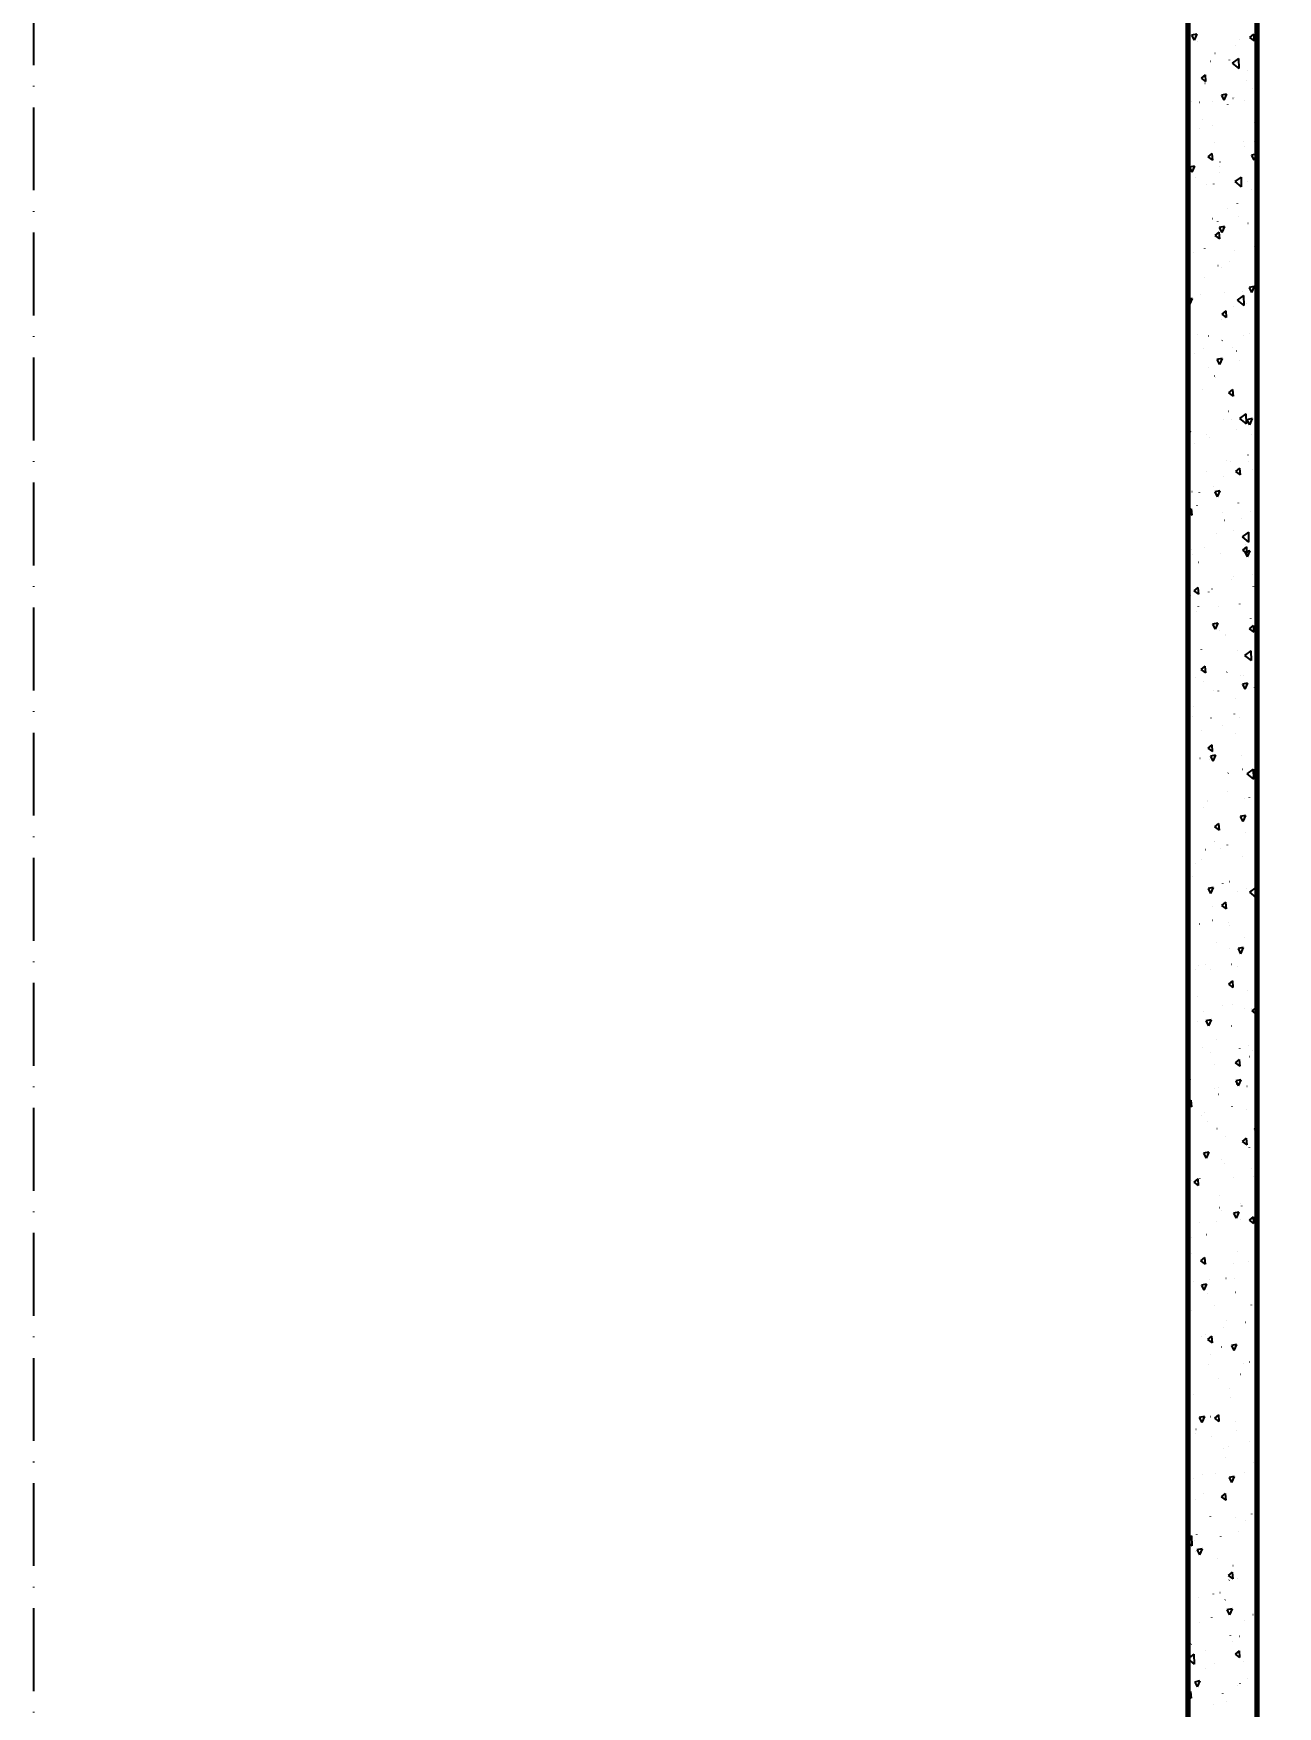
# Model space of a CAD drawing. Header units: millimetres. Extents: x 3722 to 10352, y -3393 to 2547.
# Drawn here: x 5014 to 5194, y 708.5 to 950.7 of the extents above; entities that cross this region are included whole.
import ezdxf

# ---------------------------------------------------------------- set-up
doc = ezdxf.new("R2010")
doc.units = ezdxf.units.MM
doc.linetypes.add('ACAD_ISO10W100', pattern=[18, 12, -3, 0, -3])
for name, color, linetype, lineweight in [('CAXA0', 1, 'Continuous', 70), ('CAXA1', 2, 'ACAD_ISO10W100', 25), ('CAXA5', 4, 'Continuous', 25)]:
    doc.layers.add(name, color=color, linetype=linetype, lineweight=lineweight)
doc.styles.add('hzfs', font='simplex.shx', dxfattribs={"width": 0.7, "bigfont": 'hzfs.shx'})
doc.dimstyles.new('PVCAD$0', dxfattribs={"dimscale": 4, "dimtxt": 3, "dimasz": 3, "dimexe": 2, "dimexo": 1, "dimgap": 1, "dimtad": 1, "dimdec": 0, "dimzin": 0, "dimdsep": 46, "dimtxsty": 'hzfs', "dimcen": 2.5, "dimclrd": 4, "dimclre": 4, "dimadec": 0, "dimazin": 0, "dimtfac": 1, "dimtmove": 0, "dimatfit": 0, "dimfxl": 1, "dimarcsym": 0})

# ---------------------------------------------------------------- blocks, each defined once
blk = doc.blocks.new('CAXBLOCK338')
at = {"layer": 'CAXA0', "color": 0, "linetype": 'Continuous', "lineweight": 25}
for p, q in [((-588.54, 1132.93), (-589.29, 1132.78)), ((-589.29, 1132.78), (-588.93, 1132.06)), ((-588.54, 1132.93), (-588.93, 1132.06)), ((-588.42, 1131.81), (-588.42, 1131.8)), ((-582.99, 1131.21), (-582.99, 1131.2)), ((-582.41, 1132.2), (-582.42, 1132.19)), ((-580.33, 1132.9), (-580.91, 1132.41)), ((-580.91, 1132.41), (-580.24, 1131.95)), ((-580.33, 1132.9), (-580.25, 1131.95)), ((-586.57, 1128.96), (-586.58, 1128.95)), ((-585.89, 1130.13), (-585.91, 1130.12)), ((-583.83, 1129.17), (-583.84, 1129.16)), ((-582.48, 1129.38), (-583.41, 1128.7)), ((-583.41, 1128.7), (-582.45, 1127.95)), ((-582.48, 1129.38), (-582.45, 1127.95)), ((-587.33, 1127.03), (-587.92, 1126.54)), ((-587.92, 1126.54), (-587.25, 1126.08)), ((-587.33, 1127.03), (-587.25, 1126.08)), ((-581.33, 1126.16), (-581.34, 1126.15)), ((-581.21, 1127.68), (-581.22, 1127.68)), ((-587.34, 1125.77), (-587.35, 1125.76)), ((-584.22, 1124.23), (-584.96, 1124.09)), ((-584.96, 1124.09), (-584.6, 1123.36)), ((-584.22, 1124.23), (-584.6, 1123.36)), ((-583.29, 1123.6), (-583.3, 1123.59)), ((-583.09, 1123.78), (-583.1, 1123.78)), ((-580.52, 1125.01), (-580.52, 1125)), ((-589.3, 1123.21), (-589.31, 1123.2)), ((-588.16, 1123.03), (-588.18, 1123.03)), ((-586.2, 1123.09), (-586.21, 1123.09)), ((-584.1, 1122.76), (-584.1, 1122.75)), ((-581.58, 1123.32), (-581.59, 1123.32)), ((-588.09, 1119.19), (-588.1, 1119.19)), ((-587.69, 1120.51), (-587.69, 1120.5)), ((-586.25, 1119.74), (-586.26, 1119.73)), ((-580.24, 1120.13), (-580.25, 1120.12)), ((-579.85, 1121.08), (-579.92, 1121.03)), ((-579.91, 1121.03), (-579.85, 1120.98)), ((-585.92, 1117.18), (-585.93, 1117.18)), ((-581.78, 1117.36), (-581.79, 1117.36)), ((-581.62, 1116.65), (-581.62, 1116.64)), ((-580.24, 1117.44), (-580.25, 1117.44)), ((-586.34, 1115.64), (-586.92, 1115.15)), ((-586.92, 1115.15), (-586.25, 1114.69)), ((-586.34, 1115.64), (-586.25, 1114.69)), ((-585.2, 1114.41), (-585.2, 1114.39)), ((-579.89, 1115.54), (-580.64, 1115.39)), ((-580.64, 1115.39), (-580.27, 1114.67)), ((-579.89, 1115.54), (-580.28, 1114.67)), ((-588.86, 1113.79), (-589.61, 1113.65)), ((-589.61, 1113.65), (-589.25, 1112.92)), ((-588.86, 1113.79), (-589.25, 1112.92)), ((-588.79, 1112.16), (-588.79, 1112.15)), ((-585.23, 1112.85), (-585.25, 1112.85)), ((-585.18, 1113.71), (-585.18, 1113.7)), ((-582.13, 1112.23), (-583.05, 1111.56)), ((-583.05, 1111.56), (-582.1, 1110.81)), ((-582.13, 1112.23), (-582.1, 1110.81)), ((-581.13, 1111.54), (-581.14, 1111.53)), ((-587.14, 1111.15), (-587.14, 1111.14)), ((-586.12, 1111.23), (-586.13, 1111.22)), ((-580.55, 1110.41), (-580.56, 1110.41)), ((-584.09, 1107.68), (-584.1, 1107.67)), ((-582.7, 1108.43), (-582.7, 1108.42)), ((-586.28, 1106.18), (-586.29, 1106.17)), ((-585.34, 1104.25), (-585.92, 1103.76)), ((-585.54, 1105.82), (-585.56, 1105.81)), ((-585.34, 1104.25), (-585.26, 1103.3)), ((-584.54, 1105.09), (-585.29, 1104.95)), ((-585.28, 1104.95), (-584.92, 1104.22)), ((-584.54, 1105.09), (-584.92, 1104.22)), ((-582.43, 1106.51), (-582.44, 1106.5)), ((-581.12, 1105.5), (-581.13, 1105.5)), ((-587.43, 1101.92), (-587.44, 1101.91)), ((-585.92, 1103.76), (-585.26, 1103.3)), ((-580.23, 1102.23), (-580.23, 1102.22)), ((-589.02, 1101.25), (-589.03, 1101.24)), ((-585.46, 1099.36), (-585.47, 1099.36)), ((-583.81, 1099.98), (-583.81, 1099.97)), ((-583.01, 1101.64), (-583.02, 1101.63)), ((-587.4, 1097.74), (-587.4, 1097.72)), ((-584.97, 1099.09), (-584.98, 1099.08)), ((-589.19, 1094.65), (-589.85, 1094.52)), ((-589.19, 1094.65), (-589.57, 1093.78)), ((-587.93, 1095.23), (-587.94, 1095.22)), ((-584.57, 1095.58), (-584.59, 1095.58)), ((-581.78, 1095.09), (-582.7, 1094.42)), ((-581.93, 1095.62), (-581.93, 1095.61)), ((-581.78, 1095.09), (-581.75, 1093.66)), ((-580.21, 1096.4), (-580.96, 1096.25)), ((-580.96, 1096.25), (-580.6, 1095.53)), ((-580.21, 1096.4), (-580.6, 1095.53)), ((-589.85, 1094.33), (-589.57, 1093.78)), ((-589.8, 1093.22), (-589.81, 1093.22)), ((-584.34, 1092.87), (-584.93, 1092.38)), ((-584.93, 1092.38), (-584.26, 1091.92)), ((-584.34, 1092.87), (-584.26, 1091.92)), ((-583.21, 1093.51), (-583.22, 1093.51)), ((-582.7, 1094.42), (-581.75, 1093.66)), ((-581.33, 1093.88), (-581.33, 1093.86)), ((-579.89, 1093.14), (-579.9, 1093.13)), ((-589.57, 1090.99), (-589.58, 1090.99)), ((-584.91, 1091.63), (-584.91, 1091.62)), ((-588.5, 1089.38), (-588.5, 1089.37)), ((-587.55, 1087.38), (-587.56, 1087.38)), ((-586.86, 1089.19), (-586.87, 1089.18)), ((-584.88, 1088.55), (-584.9, 1088.54)), ((-583.41, 1087.56), (-583.43, 1087.56)), ((-581.77, 1089.24), (-581.78, 1089.23)), ((-580.85, 1089.58), (-580.86, 1089.57)), ((-588.82, 1086.64), (-588.83, 1086.62)), ((-584.86, 1085.96), (-585.61, 1085.81)), ((-585.61, 1085.81), (-585.25, 1085.09)), ((-584.86, 1085.96), (-585.25, 1085.08)), ((-582.81, 1087.02), (-582.82, 1087.01)), ((-582.41, 1085.65), (-582.41, 1085.64)), ((-586.77, 1084.64), (-586.78, 1084.64)), ((-585.99, 1083.41), (-586, 1083.39)), ((-585.77, 1083.16), (-585.78, 1083.15)), ((-589.58, 1081.16), (-589.58, 1081.15)), ((-587.75, 1081.42), (-587.76, 1081.42)), ((-583.35, 1081.48), (-583.93, 1080.99)), ((-583.93, 1080.99), (-583.26, 1080.53)), ((-583.35, 1081.48), (-583.27, 1080.53)), ((-583.92, 1078.31), (-583.93, 1078.31)), ((-581.42, 1077.95), (-582.34, 1077.28)), ((-581.42, 1077.95), (-581.39, 1076.52)), ((-579.94, 1079.45), (-579.94, 1079.44)), ((-589.51, 1075.51), (-589.85, 1074.75)), ((-589.51, 1075.51), (-589.85, 1075.45)), ((-584.7, 1077.13), (-584.7, 1077.12)), ((-583.52, 1077.21), (-583.52, 1077.19)), ((-582.75, 1075.69), (-582.76, 1075.69)), ((-582.34, 1077.28), (-581.39, 1076.52)), ((-580.53, 1077.26), (-581.28, 1077.11)), ((-581.28, 1077.11), (-580.92, 1076.39)), ((-580.53, 1077.26), (-580.92, 1076.39)), ((-588.91, 1073.72), (-588.92, 1073.72)), ((-587.11, 1074.96), (-587.11, 1074.95)), ((-586.66, 1074.57), (-586.66, 1074.56)), ((-580.65, 1074.96), (-580.65, 1074.95)), ((-589.62, 1070.71), (-589.62, 1070.7)), ((-584.22, 1071.27), (-584.24, 1071.27)), ((-583.61, 1071.1), (-583.62, 1071.09)), ((-581.11, 1071.96), (-581.13, 1071.96)), ((-581.04, 1071.1), (-581.04, 1071.09)), ((-587.09, 1069.56), (-587.1, 1069.56)), ((-584.62, 1068.85), (-584.62, 1068.84)), ((-582.35, 1070.09), (-582.94, 1069.6)), ((-582.93, 1069.6), (-582.27, 1069.14)), ((-582.35, 1070.09), (-582.27, 1069.14)), ((-580.5, 1069.84), (-580.52, 1069.84)), ((-589.22, 1066.68), (-589.23, 1066.68)), ((-588.21, 1066.6), (-588.21, 1066.59)), ((-586.11, 1067.37), (-586.12, 1067.37)), ((-585.18, 1066.82), (-585.93, 1066.67)), ((-585.93, 1066.67), (-585.57, 1065.95)), ((-585.18, 1066.82), (-585.57, 1065.95)), ((-589.36, 1064.22), (-589.85, 1063.8)), ((-589.85, 1063.66), (-589.27, 1063.27)), ((-589.36, 1064.22), (-589.27, 1063.27)), ((-588.54, 1064.67), (-588.55, 1064.66)), ((-584.84, 1063.71), (-584.85, 1063.71)), ((-582.53, 1065.06), (-582.54, 1065.05)), ((-580.71, 1063.89), (-580.72, 1063.89)), ((-585.71, 1060.63), (-585.71, 1060.62)), ((-584.49, 1062.51), (-584.5, 1062.5)), ((-583.26, 1061.04), (-583.27, 1061.03)), ((-582.12, 1062.88), (-582.12, 1062.86)), ((-581.07, 1060.81), (-581.99, 1060.14)), ((-581.07, 1060.81), (-581.04, 1059.38)), ((-589.29, 1058.38), (-589.29, 1058.37)), ((-587.45, 1058.65), (-587.46, 1058.64)), ((-581.99, 1060.14), (-581.04, 1059.38)), ((-581.36, 1058.71), (-581.94, 1058.22)), ((-581.94, 1058.22), (-581.27, 1057.76)), ((-581.44, 1059.04), (-581.45, 1059.03)), ((-581.36, 1058.71), (-581.27, 1057.76)), ((-589.83, 1056.37), (-589.85, 1056.34)), ((-589.83, 1056.37), (-589.85, 1056.37)), ((-589.18, 1057.57), (-589.19, 1057.57)), ((-588.25, 1056.45), (-588.27, 1056.44)), ((-585.04, 1057.75), (-585.06, 1057.75)), ((-580.85, 1058.12), (-581.6, 1057.97)), ((-581.6, 1057.97), (-581.24, 1057.25)), ((-580.85, 1058.12), (-581.24, 1057.25)), ((-583.57, 1054), (-583.58, 1054)), ((-583.23, 1054.43), (-583.23, 1054.42)), ((-580.45, 1054.69), (-580.47, 1054.69)), ((-589.38, 1051.62), (-589.39, 1051.61)), ((-588.36, 1052.83), (-588.94, 1052.34)), ((-588.94, 1052.34), (-588.28, 1051.88)), ((-588.36, 1052.83), (-588.28, 1051.88)), ((-586.82, 1052.18), (-586.82, 1052.17)), ((-586.38, 1052.61), (-586.38, 1052.6)), ((-580.37, 1053), (-580.38, 1052.99)), ((-580.04, 1052.02), (-580.06, 1052.02)), ((-588.56, 1049.41), (-588.57, 1049.41)), ((-588.34, 1050.06), (-588.34, 1050.05)), ((-585.45, 1050.1), (-585.46, 1050.1)), ((-582.33, 1050.44), (-582.34, 1050.43)), ((-585.5, 1047.68), (-586.25, 1047.53)), ((-586.25, 1047.53), (-585.89, 1046.81)), ((-585.5, 1047.68), (-585.89, 1046.81)), ((-585.29, 1046.59), (-585.3, 1046.58)), ((-584.33, 1046.07), (-584.33, 1046.06)), ((-580.36, 1047.32), (-580.94, 1046.83)), ((-580.94, 1046.83), (-580.28, 1046.37)), ((-580.75, 1048.32), (-580.75, 1048.31)), ((-580.36, 1047.32), (-580.28, 1046.37)), ((-587.92, 1043.83), (-587.92, 1043.81)), ((-584.38, 1045.89), (-584.39, 1045.89)), ((-582.6, 1043.77), (-582.61, 1043.76)), ((-580.71, 1043.67), (-581.64, 1042.99)), ((-580.71, 1043.67), (-580.68, 1042.24)), ((-587.36, 1041.44), (-587.95, 1040.95)), ((-587.36, 1041.44), (-587.28, 1040.49)), ((-581.63, 1042.99), (-580.68, 1042.24)), ((-588.72, 1039.75), (-588.73, 1039.75)), ((-587.95, 1040.95), (-587.28, 1040.49)), ((-587.59, 1039.17), (-587.61, 1039.17)), ((-584.21, 1040.55), (-584.22, 1040.54)), ((-582.14, 1040.04), (-582.15, 1040.04)), ((-581.18, 1038.98), (-581.92, 1038.83)), ((-581.92, 1038.83), (-581.56, 1038.11)), ((-581.83, 1040.1), (-581.83, 1040.09)), ((-581.18, 1038.98), (-581.56, 1038.11)), ((-586.17, 1037.99), (-586.18, 1037.98)), ((-585.42, 1037.85), (-585.42, 1037.84)), ((-582.91, 1036.73), (-582.92, 1036.73)), ((-580.17, 1038.38), (-580.17, 1038.37)), ((-589.13, 1034.13), (-589.14, 1034.12)), ((-589, 1035.6), (-589, 1035.59)), ((-583.13, 1034.52), (-583.13, 1034.51)), ((-582.34, 1034.08), (-582.35, 1034.08)), ((-579.85, 1035.53), (-579.95, 1035.44)), ((-579.95, 1035.44), (-579.85, 1035.37)), ((-587.9, 1032.14), (-587.92, 1032.14)), ((-586.47, 1033.9), (-586.49, 1033.9)), ((-584.79, 1032.83), (-584.8, 1032.83)), ((-582.94, 1031.65), (-582.95, 1031.64)), ((-586.37, 1030.06), (-586.95, 1029.57)), ((-586.95, 1029.57), (-586.28, 1029.11)), ((-586.53, 1029.4), (-586.53, 1029.39)), ((-586.37, 1030.06), (-586.29, 1029.11)), ((-589.79, 1028.24), (-589.8, 1028.23)), ((-588.06, 1028.09), (-588.07, 1028.08)), ((-586.68, 1027.95), (-586.69, 1027.95)), ((-585.83, 1028.54), (-586.57, 1028.39)), ((-586.57, 1028.39), (-586.21, 1027.67)), ((-585.83, 1028.54), (-586.21, 1027.67)), ((-582.05, 1028.48), (-582.06, 1028.47)), ((-584.01, 1025.93), (-584.02, 1025.92)), ((-581.94, 1026.49), (-581.95, 1026.49)), ((-580.36, 1026.53), (-581.28, 1025.85)), ((-581.28, 1025.85), (-580.33, 1025.1)), ((-580.46, 1025.54), (-580.46, 1025.53)), ((-580.36, 1026.53), (-580.33, 1025.1)), ((-586.97, 1022.07), (-586.98, 1022.06)), ((-586.94, 1021.9), (-586.95, 1021.9)), ((-584.04, 1023.3), (-584.05, 1023.28)), ((-581.68, 1022.22), (-581.69, 1022.22)), ((-580.96, 1022.46), (-580.97, 1022.45)), ((-587.63, 1021.05), (-587.63, 1021.04)), ((-582.25, 1019.46), (-582.26, 1019.45)), ((-581.5, 1019.84), (-582.25, 1019.7)), ((-582.25, 1019.7), (-581.88, 1018.97)), ((-581.5, 1019.84), (-581.89, 1018.97)), ((-585.37, 1018.67), (-585.96, 1018.18)), ((-585.95, 1018.18), (-585.29, 1017.72)), ((-585.37, 1018.67), (-585.29, 1017.72)), ((-581.54, 1017.32), (-581.54, 1017.31)), ((-587.24, 1014.87), (-587.26, 1014.86)), ((-586.01, 1016.08), (-586.03, 1016.08)), ((-585.9, 1016.03), (-585.9, 1016.02)), ((-585.13, 1015.07), (-585.13, 1015.06)), ((-584.13, 1015.56), (-584.14, 1015.55)), ((-579.89, 1016.42), (-579.89, 1016.41)), ((-588.71, 1012.83), (-588.71, 1012.81)), ((-587.86, 1013.48), (-587.86, 1013.47)), ((-581.85, 1013.86), (-581.85, 1013.85)), ((-589.13, 1010.96), (-589.14, 1010.96)), ((-584.81, 1010.01), (-584.82, 1010)), ((-583.77, 1010.23), (-583.78, 1010.23)), ((-586.15, 1009.4), (-586.9, 1009.25)), ((-586.89, 1009.25), (-586.53, 1008.53)), ((-586.15, 1009.4), (-586.53, 1008.53)), ((-582.65, 1008.87), (-582.66, 1008.86)), ((-581.28, 1009.22), (-581.29, 1009.22)), ((-580, 1009.39), (-580.93, 1008.71)), ((-580.93, 1008.71), (-579.97, 1007.96)), ((-580, 1009.39), (-579.97, 1007.96)), ((-586.24, 1006.63), (-586.24, 1006.61)), ((-584.38, 1007.28), (-584.96, 1006.79)), ((-584.96, 1006.79), (-584.29, 1006.33)), ((-584.38, 1007.28), (-584.29, 1006.33)), ((-589.82, 1004.38), (-589.82, 1004.36)), ((-589.74, 1003.58), (-589.75, 1003.57)), ((-588.1, 1004.1), (-588.12, 1004.1)), ((-586.28, 1004.63), (-586.29, 1004.63)), ((-583.97, 1004.28), (-583.98, 1004.28)), ((-583.73, 1003.97), (-583.74, 1003.96)), ((-580.17, 1002.77), (-580.17, 1002.75)), ((-585.69, 1001.41), (-585.7, 1001.4)), ((-583.75, 1000.52), (-583.76, 1000.51)), ((-581.82, 1000.7), (-582.57, 1000.56)), ((-582.57, 1000.56), (-582.21, 999.83)), ((-581.82, 1000.7), (-582.21, 999.83)), ((-581.59, 1002.19), (-581.6, 1002.18)), ((-588.31, 998.14), (-588.32, 998.14)), ((-587.34, 998.27), (-587.34, 998.26)), ((-583.47, 998.28), (-583.49, 998.28)), ((-582.64, 997.94), (-582.65, 997.93)), ((-588.65, 997.55), (-588.66, 997.54)), ((-586.59, 997.59), (-586.6, 997.59)), ((-583.38, 995.9), (-583.96, 995.41)), ((-583.96, 995.41), (-583.3, 994.95)), ((-583.38, 995.9), (-583.3, 994.95)), ((-588.47, 993.69), (-588.48, 993.69)), ((-581.25, 994.54), (-581.25, 994.53)), ((-587.58, 991.51), (-587.58, 991.5)), ((-584.84, 992.3), (-584.84, 992.28)), ((-583.31, 992.41), (-583.32, 992.41)), ((-581.57, 991.9), (-581.58, 991.89)), ((-580.62, 991.95), (-580.63, 991.95)), ((-579.85, 992.1), (-580.57, 991.57)), ((-580.57, 991.57), (-579.85, 991)), ((-589.54, 988.96), (-589.54, 988.95)), ((-588.42, 990.05), (-588.42, 990.04)), ((-586.47, 990.26), (-587.22, 990.12)), ((-587.22, 990.12), (-586.86, 989.39)), ((-586.47, 990.26), (-586.86, 989.39)), ((-583.53, 989.35), (-583.54, 989.34)), ((-587.64, 986.28), (-587.66, 986.28)), ((-585.62, 987.36), (-585.63, 987.35)), ((-582.36, 986.1), (-582.37, 986.08)), ((-581.06, 986.56), (-581.07, 986.56)), ((-580.48, 985.88), (-580.49, 985.87)), ((-586.49, 985.49), (-586.5, 985.48)), ((-585.95, 983.85), (-585.95, 983.83)), ((-582.38, 984.51), (-582.97, 984.02)), ((-582.97, 984.02), (-582.3, 983.56)), ((-582.38, 984.51), (-582.3, 983.56)), ((-580.93, 984.91), (-580.94, 984.91)), ((-589.53, 981.6), (-589.53, 981.59)), ((-582.14, 981.56), (-582.89, 981.42)), ((-582.89, 981.42), (-582.53, 980.69)), ((-582.81, 981.01), (-582.83, 981.01)), ((-582.14, 981.56), (-582.53, 980.69)), ((-589.39, 978.63), (-589.85, 978.25)), ((-589.39, 978.63), (-589.31, 977.68)), ((-585.93, 980.32), (-585.94, 980.32)), ((-585.41, 979.45), (-585.42, 979.44)), ((-585.4, 980.43), (-585.41, 980.43)), ((-581.26, 980.61), (-581.27, 980.61)), ((-579.88, 979.99), (-579.88, 979.98)), ((-589.85, 978.06), (-589.3, 977.68)), ((-587.81, 976.42), (-587.82, 976.42)), ((-587.37, 976.9), (-587.38, 976.89)), ((-583.46, 977.74), (-583.47, 977.73)), ((-581.37, 977.28), (-581.37, 977.27)), ((-589.74, 974.29), (-589.75, 974.29)), ((-587.05, 975.49), (-587.05, 975.48)), ((-585.6, 974.47), (-585.61, 974.47)), ((-584.33, 973.43), (-584.33, 973.42)), ((-579.85, 974.7), (-580.22, 974.43)), ((-580.22, 974.43), (-579.85, 974.13)), ((-579.96, 974.68), (-579.97, 974.67)), ((-586.79, 971.12), (-587.54, 970.98)), ((-586.79, 971.12), (-587.18, 970.25)), ((-581.39, 973.12), (-581.97, 972.63)), ((-581.97, 972.63), (-581.3, 972.17)), ((-581.39, 973.12), (-581.3, 972.17)), ((-580.96, 971.77), (-580.96, 971.75)), ((-587.54, 970.98), (-587.18, 970.25)), ((-584.96, 970.09), (-584.97, 970.08)), ((-584.55, 969.52), (-584.55, 969.51)), ((-580.6, 968.74), (-580.61, 968.74)), ((-589.26, 967), (-589.27, 966.99)), ((-588.39, 967.25), (-588.98, 966.76)), ((-588.97, 966.76), (-588.31, 966.3)), ((-588.39, 967.25), (-588.31, 966.3)), ((-588.13, 967.27), (-588.13, 967.26)), ((-583.25, 967.39), (-583.26, 967.38)), ((-580.27, 967.64), (-580.28, 967.64)), ((-585.21, 964.83), (-585.22, 964.82)), ((-582.16, 963.74), (-582.17, 963.74)), ((-585.27, 963.05), (-585.28, 963.05)), ((-584.94, 962.61), (-584.95, 962.61)), ((-582.46, 962.42), (-583.21, 962.28)), ((-583.21, 962.28), (-582.85, 961.55)), ((-582.46, 962.42), (-582.85, 961.55)), ((-582.16, 961.36), (-582.17, 961.35)), ((-582.08, 963.32), (-582.08, 963.3)), ((-580.39, 961.74), (-580.97, 961.25)), ((-580.39, 961.74), (-580.31, 960.79)), ((-588.17, 960.97), (-588.18, 960.96)), ((-587.15, 959.15), (-587.16, 959.15)), ((-585.66, 961.07), (-585.66, 961.06)), ((-580.97, 961.25), (-580.31, 960.79)), ((-589.28, 956.47), (-589.29, 956.47)), ((-589.24, 958.82), (-589.25, 958.81)), ((-582.69, 956.76), (-582.7, 956.76)), ((-579.85, 957.3), (-579.86, 957.29)), ((-579.86, 957.29), (-579.85, 957.27)), ((-587.4, 955.86), (-587.98, 955.37)), ((-587.98, 955.37), (-587.31, 954.91)), ((-587.4, 955.86), (-587.31, 954.91)), ((-587.1, 954.93), (-587.1, 954.92)), ((-583.18, 954.96), (-583.18, 954.95)), ((-581.09, 955.32), (-581.09, 955.31)), ((-589.06, 952.38), (-589.06, 952.37)), ((-587.11, 951.98), (-587.86, 951.84)), ((-587.86, 951.84), (-587.5, 951.11)), ((-587.11, 951.98), (-587.5, 951.11)), ((-586.76, 952.72), (-586.76, 952.7)), ((-584.3, 952.81), (-584.31, 952.81)), ((-583.05, 952.77), (-583.05, 952.76)), ((-587.03, 950.62), (-587.04, 950.62)), ((-582.89, 950.8), (-582.91, 950.8)), ((-580, 949.3), (-580.01, 949.29)), ((-579.85, 949.97), (-579.98, 949.86)), ((-579.98, 949.86), (-579.85, 949.77)), ((-589.3, 948.22), (-589.31, 948.22)), ((-586.01, 948.91), (-586.02, 948.9)), ((-580.67, 948.99), (-580.68, 948.98)), ((-587.84, 944.49), (-587.84, 944.48)), ((-587.23, 944.67), (-587.24, 944.67)), ((-586.4, 944.47), (-586.98, 943.98)), ((-586.4, 944.47), (-586.32, 943.52)), ((-584.61, 945.78), (-584.62, 945.77)), ((-584.26, 946.74), (-584.26, 946.73)), ((-581.5, 946.47), (-581.51, 946.46)), ((-586.98, 943.98), (-586.32, 943.52)), ((-584.93, 942.87), (-584.94, 942.86)), ((-582.79, 943.29), (-583.53, 943.14)), ((-583.53, 943.14), (-583.17, 942.42)), ((-582.79, 943.29), (-583.17, 942.42)), ((-589.6, 941.19), (-589.62, 941.18)), ((-586.89, 940.32), (-586.9, 940.31)), ((-586.49, 941.88), (-586.51, 941.87)), ((-581.79, 940.54), (-581.79, 940.53)), ((-580.88, 940.71), (-580.89, 940.7)), ((-585.37, 938.29), (-585.37, 938.28)), ((-582.23, 938.94), (-582.24, 938.94)), ((-588.95, 936.04), (-588.96, 936.03)), ((-583.84, 936.85), (-583.85, 936.84)), ((-583.64, 935.54), (-583.65, 935.54)), ((-589.66, 932.72), (-589.85, 932.58)), ((-589.66, 932.72), (-589.63, 931.29)), ((-587.44, 932.84), (-588.18, 932.7)), ((-588.18, 932.7), (-587.82, 931.97)), ((-587.44, 932.84), (-587.82, 931.97)), ((-586.57, 932.8), (-586.58, 932.8)), ((-585.4, 933.09), (-585.99, 932.6)), ((-585.99, 932.6), (-585.32, 932.14)), ((-585.4, 933.09), (-585.32, 932.14)), ((-579.98, 933.09), (-580, 933.09)), ((-589.85, 931.47), (-589.63, 931.29)), ((-588.78, 930.42), (-588.78, 930.41)), ((-588.64, 930.95), (-588.65, 930.95)), ((-586.47, 929.94), (-586.47, 929.93)), ((-582.89, 932.19), (-582.89, 932.17)), ((-582.77, 930.81), (-582.78, 930.8)), ((-584.73, 928.25), (-584.74, 928.24)), ((-583.95, 928.51), (-583.96, 928.5)), ((-580.84, 929.2), (-580.85, 929.19)), ((-584.32, 926.96), (-584.34, 926.95)), ((-580.38, 926.21), (-580.39, 926.2)), ((-580.19, 927.14), (-580.2, 927.14)), ((-588.95, 923.91), (-588.96, 923.91)), ((-587.69, 924.39), (-587.7, 924.38)), ((-585.83, 924.6), (-585.85, 924.6)), ((-583.97, 923.96), (-583.97, 923.95)), ((-583.11, 924.15), (-583.86, 924)), ((-583.86, 924), (-583.49, 923.28)), ((-583.11, 924.15), (-583.5, 923.28)), ((-581.68, 924.78), (-581.69, 924.77)), ((-588.66, 920.82), (-588.67, 920.82)), ((-587.55, 921.72), (-587.55, 921.7)), ((-584.41, 921.7), (-584.99, 921.21)), ((-584.99, 921.21), (-584.32, 920.75)), ((-584.52, 921), (-584.54, 921)), ((-584.41, 921.7), (-584.32, 920.75)), ((-586.61, 918.35), (-586.62, 918.34)), ((-582.98, 918.27), (-582.99, 918.27)), ((-581.5, 917.76), (-581.5, 917.75)), ((-580.61, 918.74), (-580.61, 918.73)), ((-589.3, 915.58), (-589.85, 915.18)), ((-589.3, 915.58), (-589.27, 914.15)), ((-588.57, 915.8), (-588.58, 915.79)), ((-585.08, 915.51), (-585.08, 915.5)), ((-582.57, 916.19), (-582.57, 916.18)), ((-589.85, 914.61), (-589.27, 914.15)), ((-588.86, 914.86), (-588.88, 914.86)), ((-588.66, 913.27), (-588.67, 913.25)), ((-587.76, 913.71), (-588.51, 913.56)), ((-588.5, 913.56), (-588.14, 912.84)), ((-587.76, 913.71), (-588.14, 912.83)), ((-587.98, 913.68), (-587.99, 913.68)), ((-585.53, 912.33), (-585.53, 912.32)), ((-583.29, 911.23), (-583.3, 911.23)), ((-580.18, 911.92), (-580.19, 911.92)), ((-583.41, 910.31), (-583.99, 909.82)), ((-583.99, 909.82), (-583.33, 909.36)), ((-583.86, 909.14), (-583.88, 909.13)), ((-583.41, 910.31), (-583.33, 909.36)), ((-582.6, 909.41), (-582.6, 909.4)), ((-588.29, 906.64), (-588.3, 906.64)), ((-586.18, 907.16), (-586.18, 907.15)), ((-585.17, 907.33), (-585.19, 907.33)), ((-584.45, 906.29), (-584.46, 906.28)), ((-589.76, 904.91), (-589.77, 904.9)), ((-586.41, 903.74), (-586.42, 903.73)), ((-583.43, 905.01), (-584.18, 904.86)), ((-584.18, 904.86), (-583.82, 904.14)), ((-583.43, 905.01), (-583.82, 904.14)), ((-581.62, 903.29), (-581.63, 903.29)), ((-580.4, 904.13), (-580.41, 904.12)), ((-580.09, 903.43), (-580.1, 903.42)), ((-588.2, 903), (-588.21, 903)), ((-583.68, 901.19), (-583.68, 901.17)), ((-582.32, 901), (-582.33, 900.99)), ((-588.95, 898.44), (-589.85, 897.78)), ((-589.37, 899.88), (-589.38, 899.87)), ((-588.95, 898.44), (-588.92, 897.01)), ((-587.26, 898.94), (-587.26, 898.93)), ((-583.36, 900.27), (-583.37, 900.26)), ((-582.41, 898.93), (-583, 898.44)), ((-583, 898.44), (-582.33, 897.98)), ((-582.41, 898.93), (-582.33, 897.98)), ((-589.85, 897.75), (-588.92, 897.01)), ((-587.32, 896.41), (-587.33, 896.4)), ((-585.95, 897.15), (-585.97, 897.15)), ((-581.82, 897.33), (-581.83, 897.33)), ((-588.08, 894.57), (-588.83, 894.42)), ((-588.83, 894.42), (-588.47, 893.7)), ((-588.08, 894.57), (-588.47, 893.7)), ((-588.3, 893.84), (-588.3, 893.83)), ((-582.63, 893.96), (-582.64, 893.96)), ((-582.29, 894.23), (-582.29, 894.22)), ((-581.21, 894.98), (-581.21, 894.97)), ((-589.42, 893.05), (-589.85, 892.69)), ((-589.85, 892.45), (-589.34, 892.1)), ((-589.42, 893.05), (-589.34, 892.1)), ((-586.16, 891.19), (-586.17, 891.19)), ((-584.79, 892.74), (-584.79, 892.72)), ((-584.25, 891.67), (-584.25, 891.66))]:
    blk.add_line(p, q, dxfattribs=at)
blk = doc.blocks.new('*D208')
at = {"color": 4, "linetype": 'ByBlock', "lineweight": -2}
for p, q in [((5104.99, 2105.82), (6087.79, 2105.82)), ((6079.79, 2093.82), (6079.79, -794.18)), ((5526.11, -806.18), (6087.79, -806.18))]:
    blk.add_line(p, q, dxfattribs=at)
at = {"color": 4, "linetype": 'ByBlock'}
for points in [[(6077.79, 2093.82), (6081.79, 2093.82), (6079.79, 2105.82)], [(6077.79, -794.18), (6081.79, -794.18), (6079.79, -806.18)]]:
    blk.add_solid(points, dxfattribs=at)
at = {"layer": 'Defpoints', "color": 0, "linetype": 'ByBlock'}
for p in [(5100.99, 2105.82), (5522.11, -806.18), (6079.79, -806.18)]:
    blk.add_point(p, dxfattribs=at)
at = {"color": 0, "linetype": 'ByBlock', "insert": (6069.79, 649.82), "char_height": 12, "attachment_point": 5, "rotation": 90, "style": 'hzfs'}
blk.add_mtext('2910', dxfattribs=at)

msp = doc.modelspace()

# ---------------------------------------------------------------- linework, layer by layer
at = {"layer": 'CAXA0'}
for p, q in [((5180.99, 1534.82), (5180.99, 534.82)), ((5190.99, 1534.82), (5190.99, 534.82))]:
    msp.add_line(p, q, dxfattribs=at)
at = {"layer": 'CAXA1'}
msp.add_line((5013.99, 2134.58), (5013.99, -544.49), dxfattribs=at)

# ---------------------------------------------------------------- block references
at = {"layer": 'CAXA5'}
msp.add_blockref('CAXBLOCK338', (5770.84, -182.33), dxfattribs=at)

# ---------------------------------------------------------------- dimensions: what is measured, and where the dimension line sits
at = {"linetype": 'ByBlock'}
dim = msp.add_linear_dim(base=(6079.79, -806.18), p1=(5100.99, 2105.82), p2=(5522.11, -806.18), angle=90, text='2910', dimstyle='PVCAD$0', dxfattribs=at)
dim.commit()
dim.dimension.update_dxf_attribs({"geometry": '*D208', "text_midpoint": (6069.79, 649.82)})

doc.saveas('drawing.dxf')
